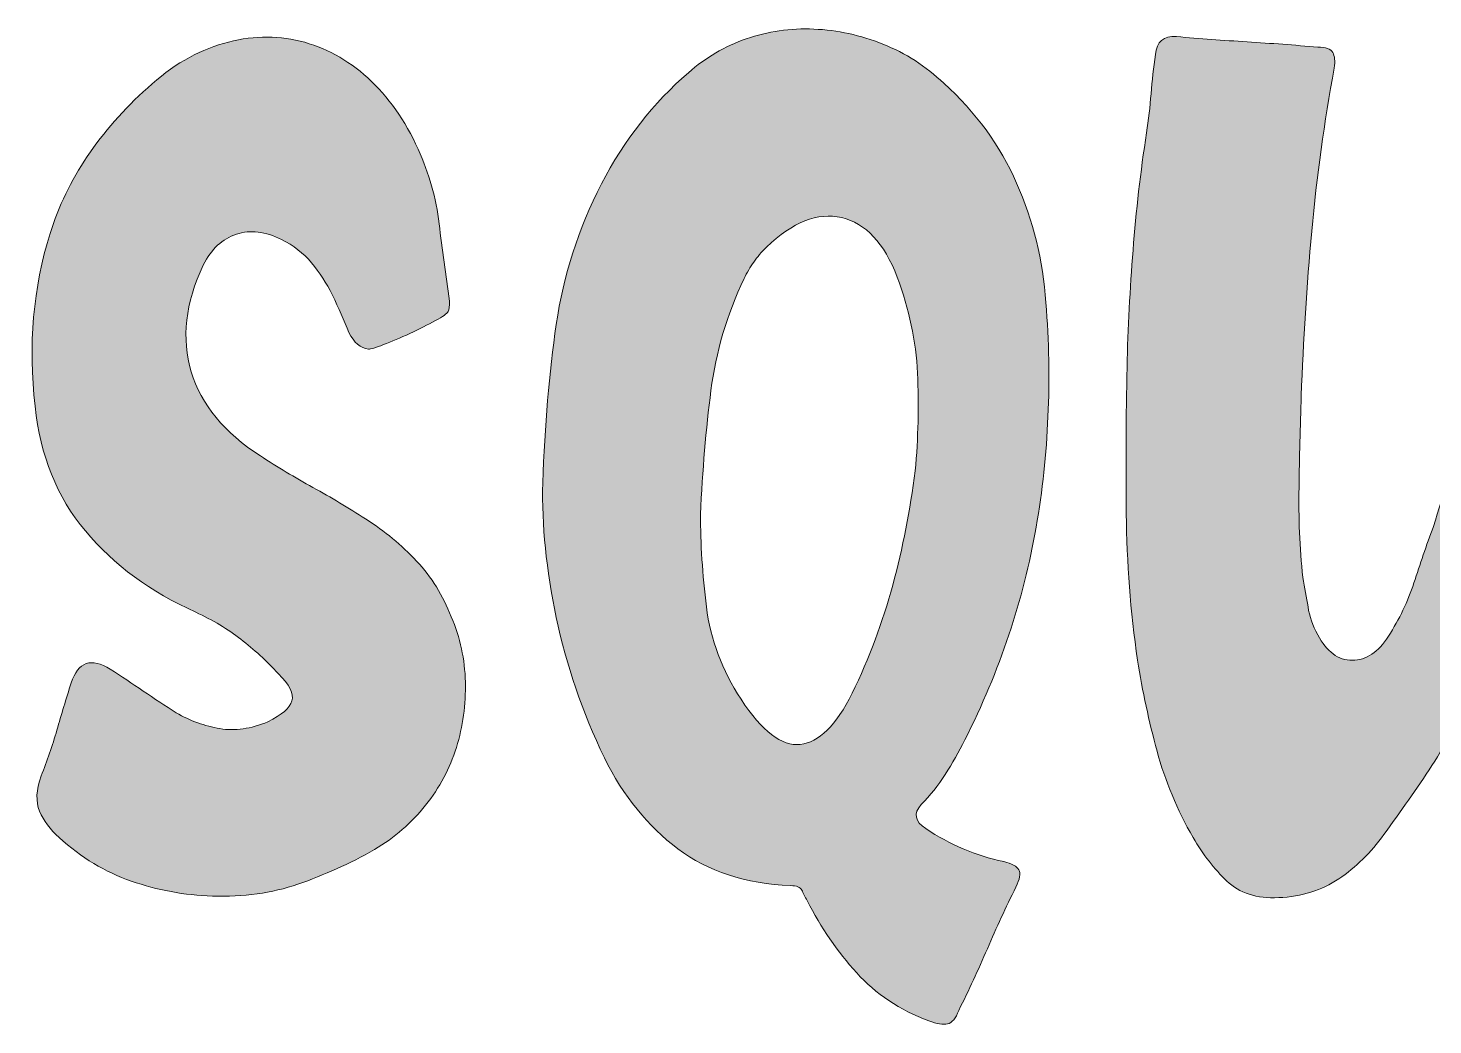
# Model space of a CAD drawing. Header units: inches. Extents: x 35 to 465, y -451 to -49.
# Drawn here: x 34.6 to 249.7, y -451.1 to -298.6 of the extents above; entities that cross this region are included whole.
import ezdxf

# ---------------------------------------------------------------- set-up
doc = ezdxf.new("R2010")
doc.units = ezdxf.units.IN
doc.header["$MEASUREMENT"] = 0
doc.layers.add('Layer 1', color=7, linetype='Continuous')

# ---------------------------------------------------------------- blocks, each defined once
blk = doc.blocks.new('block 10')
at = {"layer": 'Layer 1', "true_color": 0x0b0b0b}
h = blk.add_hatch(color=28, dxfattribs=at)
h.dxf.hatch_style = 2
edge = h.paths.add_edge_path()
edge.add_spline(control_points=[(113.43, -368.2), (113.74, -359.46), (114.43, -351.38), (115.5, -343.94), (116.57, -336.51), (118.87, -329.34), (122.4, -322.44), (125.92, -315.7), (130.37, -310.03), (135.74, -305.43), (138.34, -303.13), (141.29, -301.4), (144.59, -300.25), (147.88, -299.1), (151.33, -298.61), (154.93, -298.76), (158.53, -298.91), (162.06, -299.68), (165.51, -301.06), (168.96, -302.44), (172.06, -304.43), (174.82, -307.04), (179.73, -311.48), (183.44, -316.58), (185.97, -322.33), (188.5, -328.07), (190, -334.17), (190.46, -340.6), (191.38, -352.41), (190.88, -363.87), (188.96, -374.98), (187.04, -386.09), (183.4, -396.94), (178.04, -407.51), (177.12, -409.35), (176.12, -411.12), (175.05, -412.8), (173.98, -414.49), (172.75, -416.02), (171.37, -417.4), (170.14, -418.78), (170.37, -420.01), (172.06, -421.08), (173.9, -422.31), (175.82, -423.34), (177.81, -424.18), (179.8, -425.03), (181.87, -425.68), (184.02, -426.14), (185.24, -426.45), (186.01, -426.86), (186.32, -427.4), (186.62, -427.94), (186.47, -428.82), (185.86, -430.04), (184.32, -433.11), (182.87, -436.25), (181.49, -439.47), (180.11, -442.69), (178.65, -445.83), (177.12, -448.9), (176.66, -450.12), (176.09, -450.81), (175.4, -450.97), (174.71, -451.12), (173.75, -450.97), (172.52, -450.51), (168.08, -448.82), (164.4, -446.37), (161.49, -443.15), (158.57, -439.93), (156.04, -436.25), (153.9, -432.11), (153.59, -431.5), (153.32, -430.96), (153.09, -430.5), (152.86, -430.04), (152.29, -429.81), (151.37, -429.81), (144.47, -429.51), (138.72, -427.63), (134.12, -424.18), (129.53, -420.73), (125.77, -416.1), (122.86, -410.27), (119.49, -403.22), (117.03, -396.06), (115.5, -388.77), (113.97, -381.5), (113.28, -374.63), (113.43, -368.2)], knot_values=[0, 0, 0, 0, 1, 1, 1, 2, 2, 2, 3, 3, 3, 4, 4, 4, 5, 5, 5, 6, 6, 6, 7, 7, 7, 8, 8, 8, 9, 9, 9, 10, 10, 10, 11, 11, 11, 12, 12, 12, 13, 13, 13, 14, 14, 14, 15, 15, 15, 16, 16, 16, 17, 17, 17, 18, 18, 18, 19, 19, 19, 20, 20, 20, 21, 21, 21, 22, 22, 22, 23, 23, 23, 24, 24, 24, 25, 25, 25, 26, 26, 26, 27, 27, 27, 28, 28, 28, 29, 29, 29, 30, 30, 30, 30], degree=3, periodic=1)
edge = h.paths.add_edge_path()
edge.add_spline(control_points=[(137.58, -373.02), (137.58, -377.47), (137.88, -382.18), (138.49, -387.16), (139.1, -392.15), (140.87, -396.86), (143.78, -401.3), (147, -406.21), (150.03, -408.51), (152.86, -408.2), (155.7, -407.9), (158.34, -405.29), (160.8, -400.38), (163.4, -395.02), (165.47, -389.5), (167, -383.83), (168.54, -378.16), (169.68, -372.33), (170.45, -366.36), (170.91, -361.3), (171.03, -356.32), (170.8, -351.41), (170.57, -346.51), (169.53, -341.6), (167.69, -336.7), (165.7, -331.49), (162.87, -328.46), (159.19, -327.61), (155.51, -326.77), (151.68, -328.27), (147.69, -332.1), (146.92, -332.87), (146.27, -333.63), (145.74, -334.4), (145.2, -335.17), (144.7, -336.01), (144.24, -336.93), (141.63, -342.44), (139.95, -348.16), (139.18, -354.06), (138.41, -359.96), (137.88, -366.28), (137.58, -373.02)], knot_values=[0, 0, 0, 0, 1, 1, 1, 2, 2, 2, 3, 3, 3, 4, 4, 4, 5, 5, 5, 6, 6, 6, 7, 7, 7, 8, 8, 8, 9, 9, 9, 10, 10, 10, 11, 11, 11, 12, 12, 12, 13, 13, 13, 14, 14, 14, 14], degree=3, periodic=1)
h = blk.add_hatch(color=28, dxfattribs=at)
h.dxf.hatch_style = 2
edge = h.paths.add_edge_path()
edge.add_spline(control_points=[(62.85, -431.42), (58.56, -431.27), (54.42, -430.5), (50.44, -429.12), (46.45, -427.74), (42.77, -425.52), (39.4, -422.46), (38.02, -421.23), (37.02, -419.89), (36.41, -418.43), (35.8, -416.98), (35.87, -415.18), (36.64, -413.03), (37.56, -410.73), (38.36, -408.4), (39.05, -406.02), (39.75, -403.64), (40.47, -401.23), (41.24, -398.78), (42.31, -395.56), (44.3, -394.87), (47.22, -396.71), (48.9, -397.78), (50.59, -398.89), (52.27, -400.04), (53.96, -401.19), (55.65, -402.3), (57.33, -403.37), (59.48, -404.6), (61.7, -405.41), (64, -405.79), (66.3, -406.17), (68.75, -405.83), (71.36, -404.75), (73.5, -403.68), (74.73, -402.61), (75.04, -401.53), (75.34, -400.46), (74.65, -399.08), (72.97, -397.4), (71.13, -395.41), (69.21, -393.64), (67.22, -392.11), (65.23, -390.58), (62.93, -389.2), (60.32, -387.97), (53.42, -384.9), (47.79, -380.77), (43.42, -375.55), (39.05, -370.34), (36.49, -363.98), (35.72, -356.47), (34.65, -347.12), (35.41, -338.31), (38.02, -330.03), (40.62, -321.75), (45.61, -314.32), (52.96, -307.73), (56.64, -304.36), (60.51, -302.09), (64.58, -300.94), (68.63, -299.79), (72.55, -299.68), (76.3, -300.6), (80.06, -301.52), (83.5, -303.4), (86.65, -306.23), (89.79, -309.07), (92.36, -312.71), (94.35, -317.15), (96.04, -320.83), (97.11, -324.63), (97.57, -328.53), (98.03, -332.44), (98.57, -336.39), (99.18, -340.37), (99.18, -341.14), (99.1, -341.68), (98.95, -341.98), (98.8, -342.29), (98.14, -342.75), (96.99, -343.36), (95.85, -343.98), (94.54, -344.63), (93.09, -345.32), (91.63, -346.01), (90.29, -346.58), (89.06, -347.04), (87.83, -347.5), (87.07, -347.73), (86.76, -347.73), (85.53, -347.58), (84.54, -346.74), (83.77, -345.2), (83, -343.36), (82.17, -341.45), (81.24, -339.46), (80.33, -337.62), (79.25, -335.97), (78.03, -334.51), (76.8, -333.06), (75.27, -331.87), (73.43, -330.95), (70.97, -329.72), (68.67, -329.45), (66.53, -330.14), (64.38, -330.83), (62.7, -332.41), (61.47, -334.86), (58.71, -340.68), (58.1, -346.12), (59.63, -351.18), (61.16, -356.24), (64.69, -360.53), (70.21, -364.06), (72.81, -365.75), (75.5, -367.36), (78.26, -368.89), (81.01, -370.42), (83.7, -372.03), (86.3, -373.71), (89.21, -375.55), (91.82, -377.7), (94.12, -380.15), (96.42, -382.61), (98.18, -385.44), (99.41, -388.66), (100.79, -391.88), (101.51, -395.21), (101.59, -398.66), (101.67, -402.11), (101.21, -405.44), (100.21, -408.66), (99.21, -411.88), (97.64, -414.83), (95.5, -417.51), (93.35, -420.2), (90.75, -422.46), (87.68, -424.3), (83.85, -426.45), (79.94, -428.21), (75.96, -429.59), (71.97, -430.96), (67.6, -431.58), (62.85, -431.42)], knot_values=[0, 0, 0, 0, 1, 1, 1, 2, 2, 2, 3, 3, 3, 4, 4, 4, 5, 5, 5, 6, 6, 6, 7, 7, 7, 8, 8, 8, 9, 9, 9, 10, 10, 10, 11, 11, 11, 12, 12, 12, 13, 13, 13, 14, 14, 14, 15, 15, 15, 16, 16, 16, 17, 17, 17, 18, 18, 18, 19, 19, 19, 20, 20, 20, 21, 21, 21, 22, 22, 22, 23, 23, 23, 24, 24, 24, 25, 25, 25, 26, 26, 26, 27, 27, 27, 28, 28, 28, 29, 29, 29, 30, 30, 30, 31, 31, 31, 32, 32, 32, 33, 33, 33, 34, 34, 34, 35, 35, 35, 36, 36, 36, 37, 37, 37, 38, 38, 38, 39, 39, 39, 40, 40, 40, 41, 41, 41, 42, 42, 42, 43, 43, 43, 44, 44, 44, 45, 45, 45, 46, 46, 46, 47, 47, 47, 48, 48, 48, 48], degree=3, periodic=1)
h = blk.add_hatch(color=28, dxfattribs=at)
h.dxf.hatch_style = 2
edge = h.paths.add_edge_path()
edge.add_spline(control_points=[(255.52, -400.15), (253.83, -404.14), (251.84, -407.9), (249.55, -411.42), (247.25, -414.95), (244.79, -418.47), (242.19, -422), (240.19, -424.76), (237.89, -427.02), (235.29, -428.78), (232.68, -430.54), (229.62, -431.5), (226.09, -431.65), (222.72, -431.81), (220.07, -430.96), (218.16, -429.12), (216.24, -427.29), (214.52, -425.07), (212.99, -422.46), (210.53, -418.17), (208.69, -413.76), (207.47, -409.24), (206.24, -404.72), (205.24, -400.08), (204.48, -395.33), (203.4, -387.82), (202.83, -380.35), (202.76, -372.91), (202.68, -365.48), (202.72, -358), (202.87, -350.49), (203.02, -344.51), (203.33, -338.54), (203.79, -332.56), (204.25, -326.58), (204.94, -320.6), (205.86, -314.62), (206.16, -312.63), (206.39, -310.64), (206.55, -308.65), (206.7, -306.66), (206.93, -304.66), (207.24, -302.67), (207.39, -300.68), (208.46, -299.76), (210.46, -299.91), (213.98, -300.22), (217.58, -300.48), (221.26, -300.71), (224.94, -300.94), (228.54, -301.21), (232.07, -301.52), (233.3, -301.52), (234.06, -301.79), (234.37, -302.32), (234.67, -302.86), (234.75, -303.67), (234.6, -304.74), (233.07, -313.01), (231.92, -321.33), (231.15, -329.68), (230.38, -338.04), (229.85, -346.43), (229.54, -354.86), (229.39, -359.61), (229.27, -364.29), (229.2, -368.89), (229.12, -373.48), (229.31, -378.08), (229.77, -382.68), (230.08, -384.21), (230.35, -385.71), (230.58, -387.16), (230.81, -388.62), (231.3, -390.04), (232.07, -391.42), (233.45, -394.03), (235.21, -395.33), (237.36, -395.33), (239.5, -395.33), (241.34, -394.1), (242.88, -391.65), (244.56, -389.04), (245.87, -386.32), (246.79, -383.49), (247.71, -380.65), (248.7, -377.78), (249.78, -374.86), (252.99, -364.75), (255.52, -354.55), (257.36, -344.28), (259.2, -334.02), (260.66, -323.59), (261.73, -313.01), (261.73, -312.09), (261.77, -311.18), (261.85, -310.26), (261.92, -309.34), (262.04, -308.42), (262.19, -307.5), (262.34, -305.97), (262.46, -304.82), (262.53, -304.05), (262.61, -303.28), (262.88, -302.71), (263.34, -302.32), (263.8, -301.94), (264.45, -301.67), (265.29, -301.52), (266.14, -301.37), (267.32, -301.29), (268.86, -301.29), (271.31, -301.29), (273.72, -301.33), (276.1, -301.4), (278.48, -301.48), (280.89, -301.29), (283.34, -300.83), (284.57, -300.52), (285.26, -300.71), (285.41, -301.4), (285.56, -302.09), (285.56, -302.82), (285.41, -303.59), (285.1, -306.81), (284.8, -310.06), (284.49, -313.36), (284.18, -316.66), (283.88, -319.99), (283.57, -323.36), (282.96, -330.26), (282.5, -337.16), (282.19, -344.05), (281.88, -350.95), (281.58, -357.85), (281.27, -364.75), (280.81, -374.4), (280.55, -383.98), (280.47, -393.49), (280.39, -402.99), (280.51, -412.57), (280.81, -422.23), (280.81, -424.22), (279.82, -425.45), (277.83, -425.91), (275.22, -426.52), (272.65, -427.06), (270.12, -427.52), (267.59, -427.98), (265.02, -428.59), (262.42, -429.35), (261.04, -429.66), (260.12, -429.62), (259.66, -429.24), (259.2, -428.86), (258.89, -428.05), (258.74, -426.83), (258.43, -422.69), (258.09, -418.59), (257.71, -414.52), (257.32, -410.47), (256.98, -406.36), (256.67, -402.22), (256.67, -401.92), (256.63, -401.61), (256.56, -401.3), (256.48, -401), (256.44, -400.69), (256.44, -400.38), (256.29, -400.38), (256.17, -400.35), (256.1, -400.27), (256.02, -400.19), (255.83, -400.15), (255.52, -400.15)], knot_values=[0, 0, 0, 0, 1, 1, 1, 2, 2, 2, 3, 3, 3, 4, 4, 4, 5, 5, 5, 6, 6, 6, 7, 7, 7, 8, 8, 8, 9, 9, 9, 10, 10, 10, 11, 11, 11, 12, 12, 12, 13, 13, 13, 14, 14, 14, 15, 15, 15, 16, 16, 16, 17, 17, 17, 18, 18, 18, 19, 19, 19, 20, 20, 20, 21, 21, 21, 22, 22, 22, 23, 23, 23, 24, 24, 24, 25, 25, 25, 26, 26, 26, 27, 27, 27, 28, 28, 28, 29, 29, 29, 30, 30, 30, 31, 31, 31, 32, 32, 32, 33, 33, 33, 34, 34, 34, 35, 35, 35, 36, 36, 36, 37, 37, 37, 38, 38, 38, 39, 39, 39, 40, 40, 40, 41, 41, 41, 42, 42, 42, 43, 43, 43, 44, 44, 44, 45, 45, 45, 46, 46, 46, 47, 47, 47, 48, 48, 48, 49, 49, 49, 50, 50, 50, 51, 51, 51, 52, 52, 52, 53, 53, 53, 54, 54, 54, 55, 55, 55, 56, 56, 56, 57, 57, 57, 58, 58, 58, 58], degree=3, periodic=1)
at = {"layer": 'Layer 1', "lineweight": 0}
for points, knots in [([(113.43, -368.2), (113.74, -359.46), (114.43, -351.38), (115.5, -343.94), (116.57, -336.51), (118.87, -329.34), (122.4, -322.44), (125.92, -315.7), (130.37, -310.03), (135.74, -305.43), (138.34, -303.13), (141.29, -301.4), (144.59, -300.25), (147.88, -299.1), (151.33, -298.61), (154.93, -298.76), (158.53, -298.91), (162.06, -299.68), (165.51, -301.06), (168.96, -302.44), (172.06, -304.43), (174.82, -307.04), (179.73, -311.48), (183.44, -316.58), (185.97, -322.33), (188.5, -328.07), (190, -334.17), (190.46, -340.6), (191.38, -352.41), (190.88, -363.87), (188.96, -374.98), (187.04, -386.09), (183.4, -396.94), (178.04, -407.51), (177.12, -409.35), (176.12, -411.12), (175.05, -412.8), (173.98, -414.49), (172.75, -416.02), (171.37, -417.4), (170.14, -418.78), (170.37, -420.01), (172.06, -421.08), (173.9, -422.31), (175.82, -423.34), (177.81, -424.18), (179.8, -425.03), (181.87, -425.68), (184.02, -426.14), (185.24, -426.45), (186.01, -426.86), (186.32, -427.4), (186.62, -427.94), (186.47, -428.82), (185.86, -430.04), (184.32, -433.11), (182.87, -436.25), (181.49, -439.47), (180.11, -442.69), (178.65, -445.83), (177.12, -448.9), (176.66, -450.12), (176.09, -450.81), (175.4, -450.97), (174.71, -451.12), (173.75, -450.97), (172.52, -450.51), (168.08, -448.82), (164.4, -446.37), (161.49, -443.15), (158.57, -439.93), (156.04, -436.25), (153.9, -432.11), (153.59, -431.5), (153.32, -430.96), (153.09, -430.5), (152.86, -430.04), (152.29, -429.81), (151.37, -429.81), (144.47, -429.51), (138.72, -427.63), (134.12, -424.18), (129.53, -420.73), (125.77, -416.1), (122.86, -410.27), (119.49, -403.22), (117.03, -396.06), (115.5, -388.77), (113.97, -381.5), (113.28, -374.63), (113.43, -368.2)], [0, 0, 0, 0, 1, 1, 1, 2, 2, 2, 3, 3, 3, 4, 4, 4, 5, 5, 5, 6, 6, 6, 7, 7, 7, 8, 8, 8, 9, 9, 9, 10, 10, 10, 11, 11, 11, 12, 12, 12, 13, 13, 13, 14, 14, 14, 15, 15, 15, 16, 16, 16, 17, 17, 17, 18, 18, 18, 19, 19, 19, 20, 20, 20, 21, 21, 21, 22, 22, 22, 23, 23, 23, 24, 24, 24, 25, 25, 25, 26, 26, 26, 27, 27, 27, 28, 28, 28, 29, 29, 29, 30, 30, 30, 30]), ([(62.85, -431.42), (58.56, -431.27), (54.42, -430.5), (50.44, -429.12), (46.45, -427.74), (42.77, -425.52), (39.4, -422.46), (38.02, -421.23), (37.02, -419.89), (36.41, -418.43), (35.8, -416.98), (35.87, -415.18), (36.64, -413.03), (37.56, -410.73), (38.36, -408.4), (39.05, -406.02), (39.75, -403.64), (40.47, -401.23), (41.24, -398.78), (42.31, -395.56), (44.3, -394.87), (47.22, -396.71), (48.9, -397.78), (50.59, -398.89), (52.27, -400.04), (53.96, -401.19), (55.65, -402.3), (57.33, -403.37), (59.48, -404.6), (61.7, -405.41), (64, -405.79), (66.3, -406.17), (68.75, -405.83), (71.36, -404.75), (73.5, -403.68), (74.73, -402.61), (75.04, -401.53), (75.34, -400.46), (74.65, -399.08), (72.97, -397.4), (71.13, -395.41), (69.21, -393.64), (67.22, -392.11), (65.23, -390.58), (62.93, -389.2), (60.32, -387.97), (53.42, -384.9), (47.79, -380.77), (43.42, -375.55), (39.05, -370.34), (36.49, -363.98), (35.72, -356.47), (34.65, -347.12), (35.41, -338.31), (38.02, -330.03), (40.62, -321.75), (45.61, -314.32), (52.96, -307.73), (56.64, -304.36), (60.51, -302.09), (64.58, -300.94), (68.63, -299.79), (72.55, -299.68), (76.3, -300.6), (80.06, -301.52), (83.5, -303.4), (86.65, -306.23), (89.79, -309.07), (92.36, -312.71), (94.35, -317.15), (96.04, -320.83), (97.11, -324.63), (97.57, -328.53), (98.03, -332.44), (98.57, -336.39), (99.18, -340.37), (99.18, -341.14), (99.1, -341.68), (98.95, -341.98), (98.8, -342.29), (98.14, -342.75), (96.99, -343.36), (95.85, -343.98), (94.54, -344.63), (93.09, -345.32), (91.63, -346.01), (90.29, -346.58), (89.06, -347.04), (87.83, -347.5), (87.07, -347.73), (86.76, -347.73), (85.53, -347.58), (84.54, -346.74), (83.77, -345.2), (83, -343.36), (82.17, -341.45), (81.24, -339.46), (80.33, -337.62), (79.25, -335.97), (78.03, -334.51), (76.8, -333.06), (75.27, -331.87), (73.43, -330.95), (70.97, -329.72), (68.67, -329.45), (66.53, -330.14), (64.38, -330.83), (62.7, -332.41), (61.47, -334.86), (58.71, -340.68), (58.1, -346.12), (59.63, -351.18), (61.16, -356.24), (64.69, -360.53), (70.21, -364.06), (72.81, -365.75), (75.5, -367.36), (78.26, -368.89), (81.01, -370.42), (83.7, -372.03), (86.3, -373.71), (89.21, -375.55), (91.82, -377.7), (94.12, -380.15), (96.42, -382.61), (98.18, -385.44), (99.41, -388.66), (100.79, -391.88), (101.51, -395.21), (101.59, -398.66), (101.67, -402.11), (101.21, -405.44), (100.21, -408.66), (99.21, -411.88), (97.64, -414.83), (95.5, -417.51), (93.35, -420.2), (90.75, -422.46), (87.68, -424.3), (83.85, -426.45), (79.94, -428.21), (75.96, -429.59), (71.97, -430.96), (67.6, -431.58), (62.85, -431.42)], [0, 0, 0, 0, 1, 1, 1, 2, 2, 2, 3, 3, 3, 4, 4, 4, 5, 5, 5, 6, 6, 6, 7, 7, 7, 8, 8, 8, 9, 9, 9, 10, 10, 10, 11, 11, 11, 12, 12, 12, 13, 13, 13, 14, 14, 14, 15, 15, 15, 16, 16, 16, 17, 17, 17, 18, 18, 18, 19, 19, 19, 20, 20, 20, 21, 21, 21, 22, 22, 22, 23, 23, 23, 24, 24, 24, 25, 25, 25, 26, 26, 26, 27, 27, 27, 28, 28, 28, 29, 29, 29, 30, 30, 30, 31, 31, 31, 32, 32, 32, 33, 33, 33, 34, 34, 34, 35, 35, 35, 36, 36, 36, 37, 37, 37, 38, 38, 38, 39, 39, 39, 40, 40, 40, 41, 41, 41, 42, 42, 42, 43, 43, 43, 44, 44, 44, 45, 45, 45, 46, 46, 46, 47, 47, 47, 48, 48, 48, 48]), ([(255.52, -400.15), (253.83, -404.14), (251.84, -407.9), (249.55, -411.42), (247.25, -414.95), (244.79, -418.47), (242.19, -422), (240.19, -424.76), (237.89, -427.02), (235.29, -428.78), (232.68, -430.54), (229.62, -431.5), (226.09, -431.65), (222.72, -431.81), (220.07, -430.96), (218.16, -429.12), (216.24, -427.29), (214.52, -425.07), (212.99, -422.46), (210.53, -418.17), (208.69, -413.76), (207.47, -409.24), (206.24, -404.72), (205.24, -400.08), (204.48, -395.33), (203.4, -387.82), (202.83, -380.35), (202.76, -372.91), (202.68, -365.48), (202.72, -358), (202.87, -350.49), (203.02, -344.51), (203.33, -338.54), (203.79, -332.56), (204.25, -326.58), (204.94, -320.6), (205.86, -314.62), (206.16, -312.63), (206.39, -310.64), (206.55, -308.65), (206.7, -306.66), (206.93, -304.66), (207.24, -302.67), (207.39, -300.68), (208.46, -299.76), (210.46, -299.91), (213.98, -300.22), (217.58, -300.48), (221.26, -300.71), (224.94, -300.94), (228.54, -301.21), (232.07, -301.52), (233.3, -301.52), (234.06, -301.79), (234.37, -302.32), (234.67, -302.86), (234.75, -303.67), (234.6, -304.74), (233.07, -313.01), (231.92, -321.33), (231.15, -329.68), (230.38, -338.04), (229.85, -346.43), (229.54, -354.86), (229.39, -359.61), (229.27, -364.29), (229.2, -368.89), (229.12, -373.48), (229.31, -378.08), (229.77, -382.68), (230.08, -384.21), (230.35, -385.71), (230.58, -387.16), (230.81, -388.62), (231.3, -390.04), (232.07, -391.42), (233.45, -394.03), (235.21, -395.33), (237.36, -395.33), (239.5, -395.33), (241.34, -394.1), (242.88, -391.65), (244.56, -389.04), (245.87, -386.32), (246.79, -383.49), (247.71, -380.65), (248.7, -377.78), (249.78, -374.86), (252.99, -364.75), (255.52, -354.55), (257.36, -344.28), (259.2, -334.02), (260.66, -323.59), (261.73, -313.01), (261.73, -312.09), (261.77, -311.18), (261.85, -310.26), (261.92, -309.34), (262.04, -308.42), (262.19, -307.5), (262.34, -305.97), (262.46, -304.82), (262.53, -304.05), (262.61, -303.28), (262.88, -302.71), (263.34, -302.32), (263.8, -301.94), (264.45, -301.67), (265.29, -301.52), (266.14, -301.37), (267.32, -301.29), (268.86, -301.29), (271.31, -301.29), (273.72, -301.33), (276.1, -301.4), (278.48, -301.48), (280.89, -301.29), (283.34, -300.83), (284.57, -300.52), (285.26, -300.71), (285.41, -301.4), (285.56, -302.09), (285.56, -302.82), (285.41, -303.59), (285.1, -306.81), (284.8, -310.06), (284.49, -313.36), (284.18, -316.66), (283.88, -319.99), (283.57, -323.36), (282.96, -330.26), (282.5, -337.16), (282.19, -344.05), (281.88, -350.95), (281.58, -357.85), (281.27, -364.75), (280.81, -374.4), (280.55, -383.98), (280.47, -393.49), (280.39, -402.99), (280.51, -412.57), (280.81, -422.23), (280.81, -424.22), (279.82, -425.45), (277.83, -425.91), (275.22, -426.52), (272.65, -427.06), (270.12, -427.52), (267.59, -427.98), (265.02, -428.59), (262.42, -429.35), (261.04, -429.66), (260.12, -429.62), (259.66, -429.24), (259.2, -428.86), (258.89, -428.05), (258.74, -426.83), (258.43, -422.69), (258.09, -418.59), (257.71, -414.52), (257.32, -410.47), (256.98, -406.36), (256.67, -402.22), (256.67, -401.92), (256.63, -401.61), (256.56, -401.3), (256.48, -401), (256.44, -400.69), (256.44, -400.38), (256.29, -400.38), (256.17, -400.35), (256.1, -400.27), (256.02, -400.19), (255.83, -400.15), (255.52, -400.15)], [0, 0, 0, 0, 1, 1, 1, 2, 2, 2, 3, 3, 3, 4, 4, 4, 5, 5, 5, 6, 6, 6, 7, 7, 7, 8, 8, 8, 9, 9, 9, 10, 10, 10, 11, 11, 11, 12, 12, 12, 13, 13, 13, 14, 14, 14, 15, 15, 15, 16, 16, 16, 17, 17, 17, 18, 18, 18, 19, 19, 19, 20, 20, 20, 21, 21, 21, 22, 22, 22, 23, 23, 23, 24, 24, 24, 25, 25, 25, 26, 26, 26, 27, 27, 27, 28, 28, 28, 29, 29, 29, 30, 30, 30, 31, 31, 31, 32, 32, 32, 33, 33, 33, 34, 34, 34, 35, 35, 35, 36, 36, 36, 37, 37, 37, 38, 38, 38, 39, 39, 39, 40, 40, 40, 41, 41, 41, 42, 42, 42, 43, 43, 43, 44, 44, 44, 45, 45, 45, 46, 46, 46, 47, 47, 47, 48, 48, 48, 49, 49, 49, 50, 50, 50, 51, 51, 51, 52, 52, 52, 53, 53, 53, 54, 54, 54, 55, 55, 55, 56, 56, 56, 57, 57, 57, 58, 58, 58, 58]), ([(137.58, -373.02), (137.58, -377.47), (137.88, -382.18), (138.49, -387.16), (139.1, -392.15), (140.87, -396.86), (143.78, -401.3), (147, -406.21), (150.03, -408.51), (152.86, -408.2), (155.7, -407.9), (158.34, -405.29), (160.8, -400.38), (163.4, -395.02), (165.47, -389.5), (167, -383.83), (168.54, -378.16), (169.68, -372.33), (170.45, -366.36), (170.91, -361.3), (171.03, -356.32), (170.8, -351.41), (170.57, -346.51), (169.53, -341.6), (167.69, -336.7), (165.7, -331.49), (162.87, -328.46), (159.19, -327.61), (155.51, -326.77), (151.68, -328.27), (147.69, -332.1), (146.92, -332.87), (146.27, -333.63), (145.74, -334.4), (145.2, -335.17), (144.7, -336.01), (144.24, -336.93), (141.63, -342.44), (139.95, -348.16), (139.18, -354.06), (138.41, -359.96), (137.88, -366.28), (137.58, -373.02)], [0, 0, 0, 0, 1, 1, 1, 2, 2, 2, 3, 3, 3, 4, 4, 4, 5, 5, 5, 6, 6, 6, 7, 7, 7, 8, 8, 8, 9, 9, 9, 10, 10, 10, 11, 11, 11, 12, 12, 12, 13, 13, 13, 14, 14, 14, 14])]:
    blk.add_open_spline(points, degree=3, knots=knots, dxfattribs=at)
blk = doc.blocks.new('block 2')
at = {"layer": 'Layer 1'}
blk.add_blockref('block 10', (0, 0), dxfattribs=at)

msp = doc.modelspace()

# ---------------------------------------------------------------- block references
at = {"layer": 'Layer 1'}
msp.add_blockref('block 2', (0, 0), dxfattribs=at)

doc.saveas('drawing.dxf')
